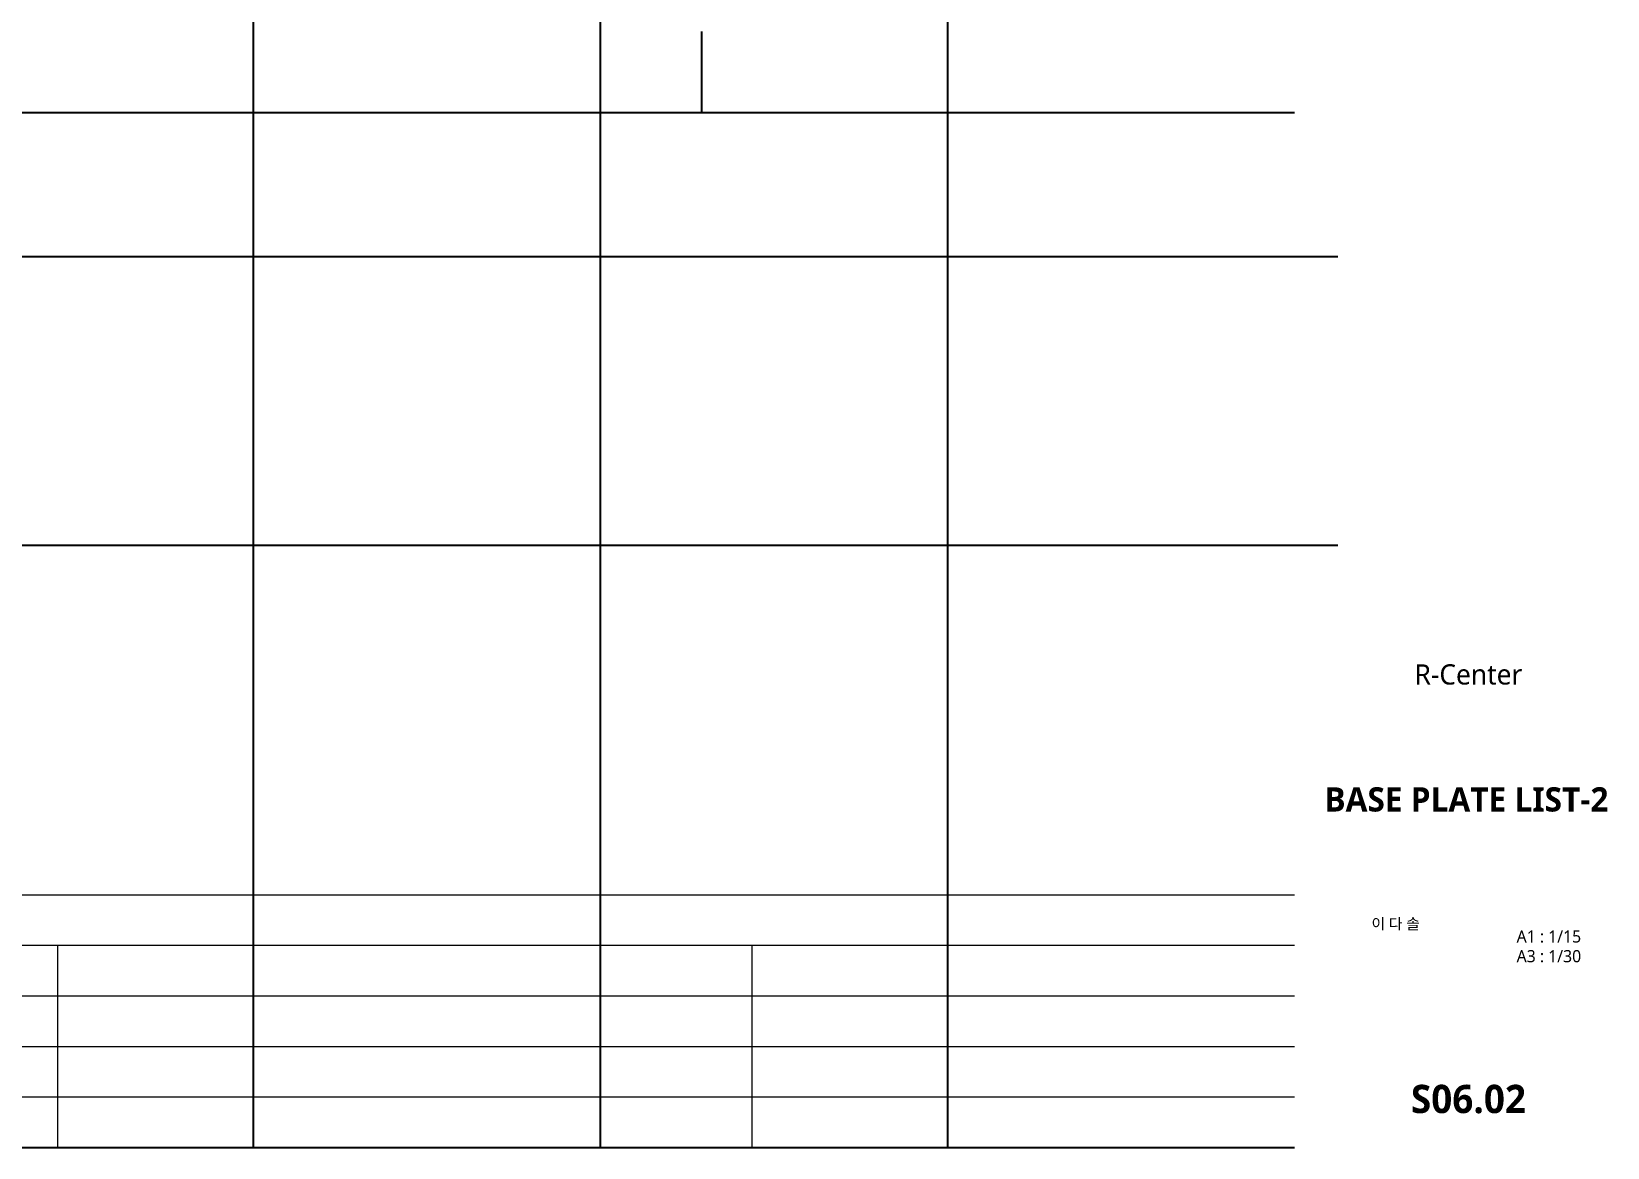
# Model space of a CAD drawing. Extents: x 697 to 24790, y 315 to 8595.
# Drawn here: x 18931 to 24778, y 315 to 4455 of the extents above; entities that cross this region are included whole.
import ezdxf
from ezdxf.enums import TextEntityAlignment as Align

# ---------------------------------------------------------------- set-up
doc = ezdxf.new("R2010")
doc.units = 0
doc.header["$LTSCALE"] = 30
doc.layers.get('DEFPOINTS').update_dxf_attribs({"color": 137})
for name, color, linetype in [('DIM', 7, 'Continuous'), ('SHT', 5, 'Continuous'), ('TABLE', 7, 'Continuous'), ('TEXT', 3, 'Continuous'), ('TXT', 3, 'Continuous')]:
    doc.layers.add(name, color=color, linetype=linetype)
doc.layers.add('Table(Etc)', color=8, linetype='Continuous', lineweight=0)
doc.layers.add('Table(Sub)', color=7, linetype='Continuous', lineweight=0)
doc.styles.add('맑은고딕', font='malgun.ttf')
doc.styles.add('맑은고딕B', font='malgunbd.ttf')
doc.styles.add('스타일1', font='malgun.ttf')
doc.styles.add('스타일2', font='malgunbd.ttf')

# ---------------------------------------------------------------- blocks, each defined once
blk = doc.blocks.new('TITLE')
at = {"layer": 'TXT', "color": 4, "style": '스타일2'}
for tag, height, p in [('TITLE1', 6, (776, 116.69)), ('TITLE2', 6, (776, 107.09)), ('TITLE3', 6, (776, 97.38)), ('A0.00', 7, (775.56, 32.33))]:
    blk.add_attdef(tag, text='', height=height, dxfattribs=at).set_placement(p, align=Align.MIDDLE_CENTER)
at = {"layer": 'TXT', "color": 3, "style": '스타일1'}
for tag, p in [('NAME-1', (752.37, 76.33)), ('NAME-2', (752.37, 67.33)), ('NAME-3', (752.37, 58.33)), ('NAME-4', (752.37, 49.33))]:
    blk.add_attdef(tag, text='', height=2.7, dxfattribs=at).set_placement(p, align=Align.MIDDLE_LEFT)
for tag, p in [('SCALE-A1', (796.39, 73.17)), ('SCALE-A3', (796.39, 68.31)), ('DATE', (797.36, 53.01))]:
    blk.add_attdef(tag, text='', height=3, dxfattribs=at).set_placement(p, align=Align.MIDDLE)

msp = doc.modelspace()

# ---------------------------------------------------------------- linework, layer by layer
at = {"layer": 'DEFPOINTS'}
for p, q in [((19753.1, 8595), (19753.1, 315)), ((22329.4, 8595), (22329.4, 315)), ((13312.5, 3620.1), (23777.7, 3620.1)), ((13312.5, 2549.2), (23777.7, 2549.2))]:
    msp.add_line(p, q, dxfattribs=at)
at = {"layer": 'DIM', "color": 3}
msp.add_line((13312.5, 315), (23617.5, 315), dxfattribs=at)
at = {"layer": 'TABLE', "color": 3}
msp.add_line((21041.3, 8595), (21041.3, 315), dxfattribs=at)
at = {"layer": 'TABLE', "color": 4}
for p, q in [((21416.3, 4455), (21416.3, 4155)), ((13312.5, 4155), (23617.5, 4155))]:
    msp.add_line(p, q, dxfattribs=at)
at = {"layer": 'Table(Etc)'}
for p, q in [((13316.9, 877.5), (23617.5, 877.5)), ((13316.9, 690), (23617.5, 690)), ((13316.9, 502.5), (23617.5, 502.5))]:
    msp.add_line(p, q, dxfattribs=at)
at = {"layer": 'Table(Sub)'}
for p, q in [((13316.9, 1252.5), (23617.5, 1252.5)), ((13316.9, 1065), (23617.5, 1065)), ((19027.5, 1065), (19027.5, 315)), ((21603.8, 1065), (21603.8, 315))]:
    msp.add_line(p, q, dxfattribs=at)

# ---------------------------------------------------------------- block references
at = {"layer": 'TEXT'}
ref = msp.add_blockref('TITLE', (12615.1, 0), dxfattribs=dict(at, xscale=15, yscale=15, zscale=15))
ref.add_attrib('TITLE2', 'BASE PLATE LIST-2', dxfattribs={"layer": 'SHT', "color": 4, "height": 90, "style": '맑은고딕B'}).set_placement((24255.1, 1606.3), align=Align.MIDDLE_CENTER)
ref.add_attrib('NAME-1', '이 다 솔', dxfattribs={"color": 3, "height": 40.5, "style": '맑은고딕'}).set_placement((23902.6, 1145), align=Align.MIDDLE_LEFT)
ref.add_attrib('SCALE-A1', 'A1 : 1/15', dxfattribs={"layer": 'SHT', "color": 3, "height": 45, "style": '맑은고딕'}).set_placement((24561, 1097.5), align=Align.MIDDLE)
ref.add_attrib('SCALE-A3', 'A3 : 1/30', dxfattribs={"layer": 'SHT', "color": 3, "height": 45, "style": '맑은고딕'}).set_placement((24561, 1024.6), align=Align.MIDDLE)
ref.add_attrib('A0.00', 'S06.02', dxfattribs={"layer": 'SHT', "color": 4, "height": 105, "style": '맑은고딕B'}).set_placement((24262.6, 495), align=Align.MIDDLE_CENTER)

# ---------------------------------------------------------------- texts
at = {"layer": 'TEXT', "style": '스타일1'}
msp.add_text('R-Center', height=75, dxfattribs=at).set_placement((24262.5, 2070), align=Align.MIDDLE_CENTER)

doc.saveas('drawing.dxf')
